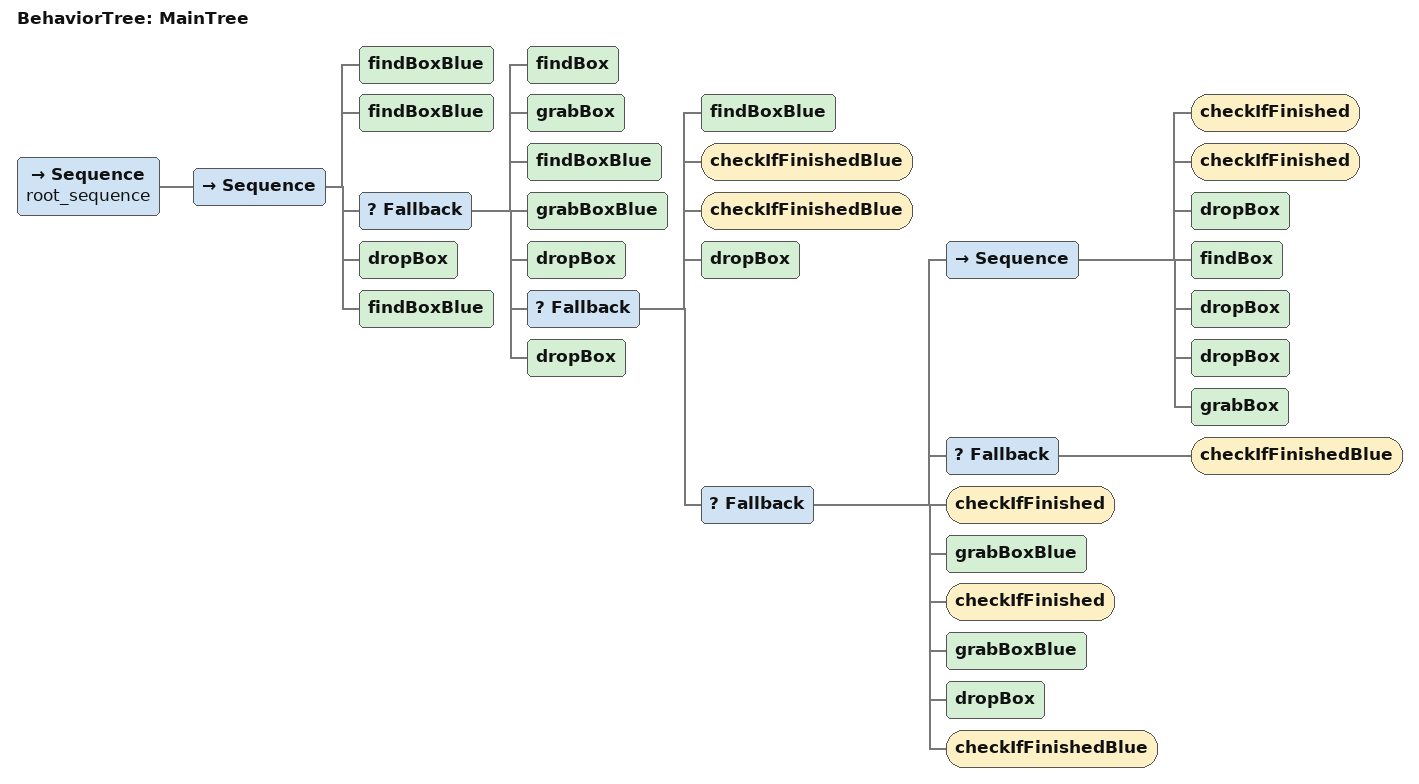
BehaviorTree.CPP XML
<root BTCPP_format="4"><BehaviorTree ID="MainTree"><Sequence name="root_sequence">   <Sequence><findBoxBlue/><findBoxBlue/><Fallback><findBox/><grabBox/><findBoxBlue/><grabBoxBlue/><dropBox/><Fallback><findBoxBlue/><checkIfFinishedBlue/><checkIfFinishedBlue/><dropBox/><Fallback><Sequence><checkIfFinished/><checkIfFinished/><dropBox/><findBox/><dropBox/><dropBox/><grabBox/></Sequence><Fallback><checkIfFinishedBlue/></Fallback><checkIfFinished/><grabBoxBlue/><checkIfFinished/><grabBoxBlue/><dropBox/><checkIfFinishedBlue/></Fallback></Fallback><dropBox/></Fallback><dropBox/><findBoxBlue/></Sequence>   </Sequence></BehaviorTree></root>
